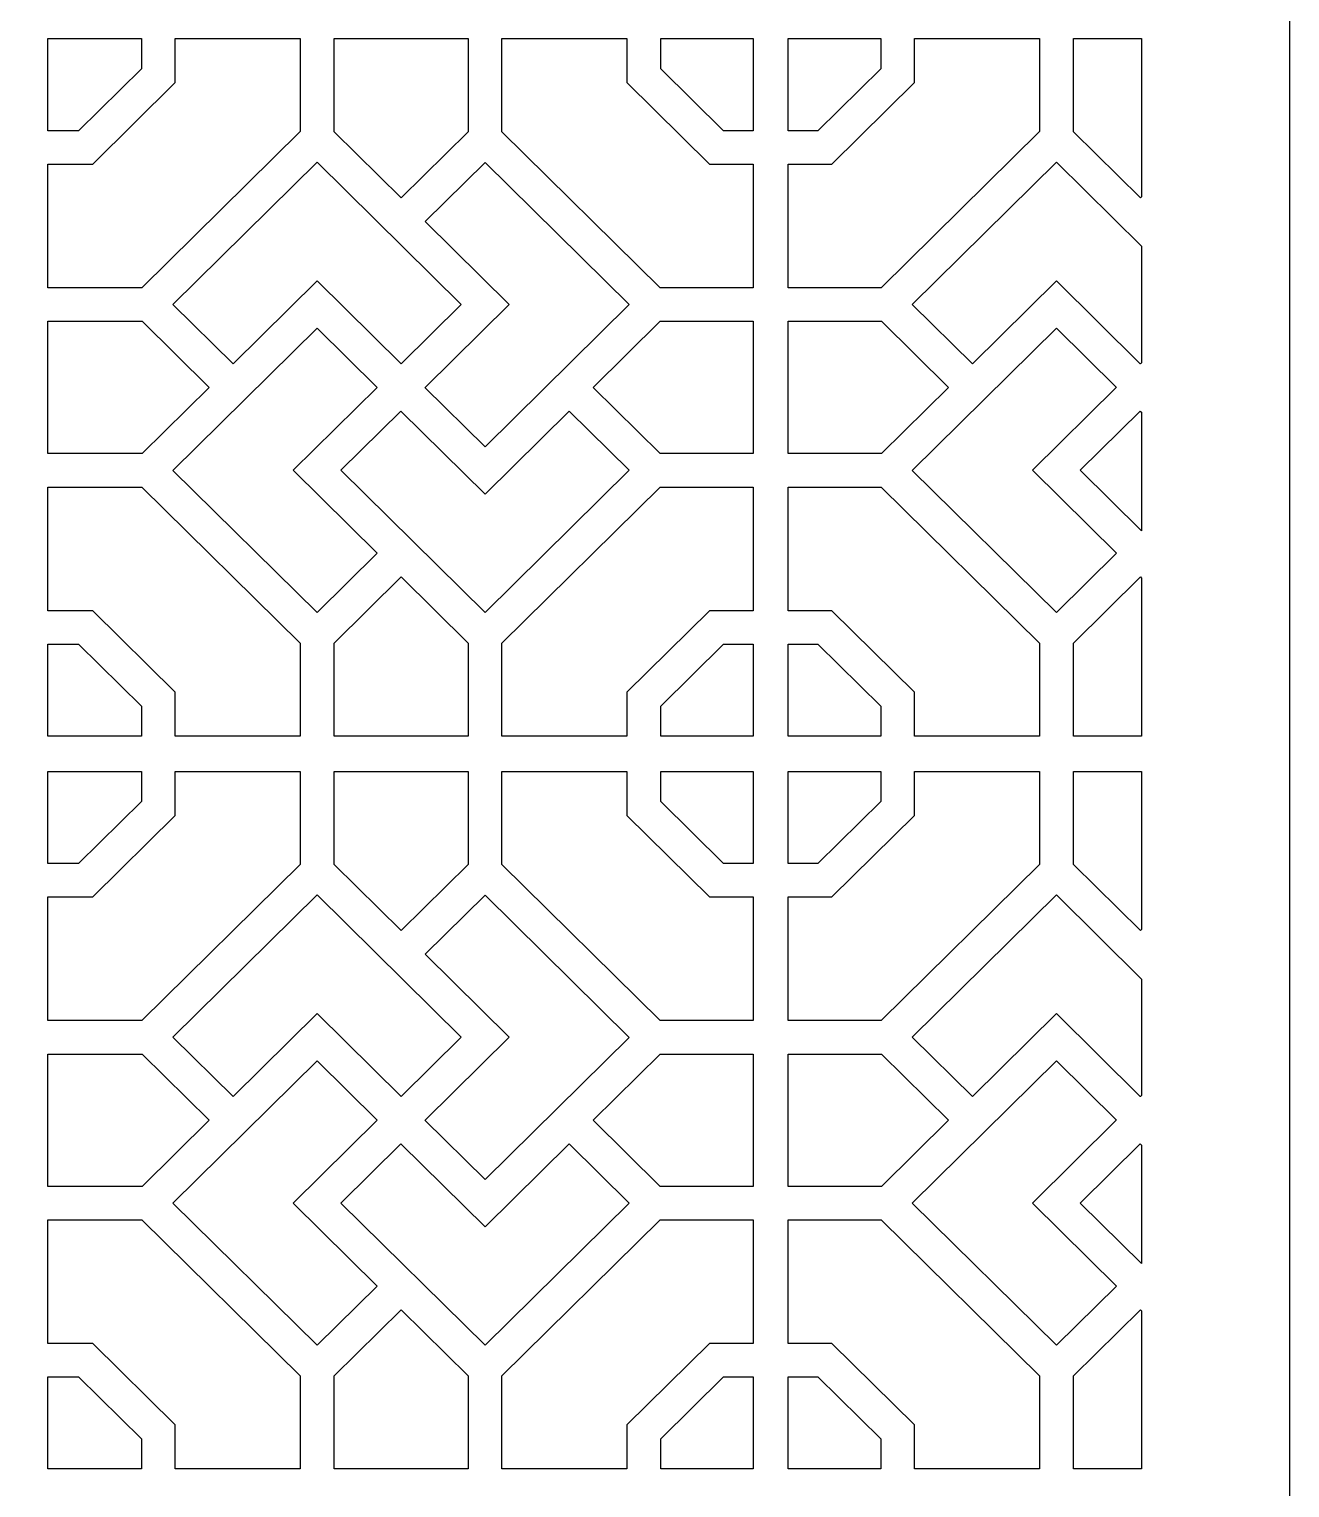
# Model space of a CAD drawing. Header units: centimetres. Extents: x 1.9 to 13.6, y -8.7 to 8.9.
# Drawn here: x 10.812 to 13.634, y 0.427 to 3.693 of the extents above; entities that cross this region are included whole.
import ezdxf

# ---------------------------------------------------------------- set-up
doc = ezdxf.new("R2010")
doc.units = ezdxf.units.CM
doc.header["$MEASUREMENT"] = 0
doc.layers.add('layer 1', color=7, linetype='Continuous')

msp = doc.modelspace()

# ---------------------------------------------------------------- linework, layer by layer
at = {"layer": 'layer 1', "color": 250}
for points, knots in [([(7.9891, 8.91238), (7.9891, 8.91238), (13.63427, 8.91238), (13.63427, 8.91238), (13.63427, 8.91238), (13.63427, 8.91238), (13.63427, -8.68727), (13.63427, -8.68727), (13.63427, -8.68727), (13.63427, -8.68727), (7.9891, -8.68727), (7.9891, -8.68727), (7.9891, -8.68727), (7.9891, -8.68727), (7.9891, 8.91238), (7.9891, 8.91238)], [0, 0, 0, 0, 0.2, 0.2, 0.2, 0.2, 0.4, 0.4, 0.4, 0.4, 0.6, 0.6, 0.6, 0.6, 1, 1, 1, 1]), ([(10.95388, 3.39041), (10.95388, 3.39041), (10.85314, 3.39041), (10.85314, 3.39041), (10.85314, 3.39041), (10.85314, 3.39041), (10.85314, 3.11346), (10.85314, 3.11346), (10.85314, 3.11346), (10.85314, 3.11346), (11.06414, 3.11346), (11.06414, 3.11346), (11.06414, 3.11346), (11.06414, 3.11346), (11.41846, 3.46312), (11.41846, 3.46312), (11.41846, 3.46312), (11.41846, 3.46312), (11.41846, 3.67142), (11.41846, 3.67142), (11.41846, 3.67142), (11.41846, 3.67142), (11.13886, 3.67142), (11.13886, 3.67142), (11.13886, 3.67142), (11.13886, 3.67142), (11.13886, 3.57295), (11.13886, 3.57295), (11.13886, 3.57295), (11.13886, 3.57295), (10.95388, 3.39041), (10.95388, 3.39041)], [0, 0, 0, 0, 0.1111111, 0.1111111, 0.1111111, 0.1111111, 0.2222222, 0.2222222, 0.2222222, 0.2222222, 0.3333333, 0.3333333, 0.3333333, 0.3333333, 0.4444444, 0.4444444, 0.4444444, 0.4444444, 0.5555556, 0.5555556, 0.5555556, 0.5555556, 0.6666667, 0.6666667, 0.6666667, 0.6666667, 0.7777778, 0.7777778, 0.7777778, 0.7777778, 1, 1, 1, 1]), ([(10.85314, 3.46524), (10.85314, 3.46524), (10.92247, 3.46524), (10.92247, 3.46524), (10.92247, 3.46524), (10.92247, 3.46524), (11.06303, 3.60395), (11.06303, 3.60395), (11.06303, 3.60395), (11.06303, 3.60395), (11.06303, 3.67142), (11.06303, 3.67142), (11.06303, 3.67142), (11.06303, 3.67142), (10.85314, 3.67142), (10.85314, 3.67142), (10.85314, 3.67142), (10.85314, 3.67142), (10.85314, 3.46524), (10.85314, 3.46524)], [0, 0, 0, 0, 0.1666667, 0.1666667, 0.1666667, 0.1666667, 0.3333333, 0.3333333, 0.3333333, 0.3333333, 0.5, 0.5, 0.5, 0.5, 0.6666667, 0.6666667, 0.6666667, 0.6666667, 1, 1, 1, 1]), ([(11.4943, 3.67142), (11.4943, 3.67142), (11.4943, 3.46303), (11.4943, 3.46303), (11.4943, 3.46303), (11.4943, 3.46303), (11.64448, 3.31482), (11.64448, 3.31482), (11.64448, 3.31482), (11.64448, 3.31482), (11.79442, 3.4628), (11.79442, 3.4628), (11.79442, 3.4628), (11.79442, 3.4628), (11.79442, 3.67142), (11.79442, 3.67142), (11.79442, 3.67142), (11.79442, 3.67142), (11.4943, 3.67142), (11.4943, 3.67142)], [0, 0, 0, 0, 0.1666667, 0.1666667, 0.1666667, 0.1666667, 0.3333333, 0.3333333, 0.3333333, 0.3333333, 0.5, 0.5, 0.5, 0.5, 0.6666667, 0.6666667, 0.6666667, 0.6666667, 1, 1, 1, 1]), ([(12.43257, 3.11346), (12.43257, 3.11346), (12.43257, 3.39041), (12.43257, 3.39041), (12.43257, 3.39041), (12.43257, 3.39041), (12.33484, 3.39041), (12.33484, 3.39041), (12.33484, 3.39041), (12.33484, 3.39041), (12.14986, 3.57295), (12.14986, 3.57295), (12.14986, 3.57295), (12.14986, 3.57295), (12.14986, 3.67142), (12.14986, 3.67142), (12.14986, 3.67142), (12.14986, 3.67142), (11.87026, 3.67142), (11.87026, 3.67142), (11.87026, 3.67142), (11.87026, 3.67142), (11.87026, 3.46288), (11.87026, 3.46288), (11.87026, 3.46288), (11.87026, 3.46288), (12.22434, 3.11346), (12.22434, 3.11346), (12.22434, 3.11346), (12.22434, 3.11346), (12.43257, 3.11346), (12.43257, 3.11346)], [0, 0, 0, 0, 0.1111111, 0.1111111, 0.1111111, 0.1111111, 0.2222222, 0.2222222, 0.2222222, 0.2222222, 0.3333333, 0.3333333, 0.3333333, 0.3333333, 0.4444444, 0.4444444, 0.4444444, 0.4444444, 0.5555556, 0.5555556, 0.5555556, 0.5555556, 0.6666667, 0.6666667, 0.6666667, 0.6666667, 0.7777778, 0.7777778, 0.7777778, 0.7777778, 1, 1, 1, 1]), ([(12.43257, 3.46524), (12.43257, 3.46524), (12.43257, 3.67142), (12.43257, 3.67142), (12.43257, 3.67142), (12.43257, 3.67142), (12.2257, 3.67142), (12.2257, 3.67142), (12.2257, 3.67142), (12.2257, 3.67142), (12.2257, 3.60395), (12.2257, 3.60395), (12.2257, 3.60395), (12.2257, 3.60395), (12.36625, 3.46524), (12.36625, 3.46524), (12.36625, 3.46524), (12.36625, 3.46524), (12.43257, 3.46524), (12.43257, 3.46524)], [0, 0, 0, 0, 0.1666667, 0.1666667, 0.1666667, 0.1666667, 0.3333333, 0.3333333, 0.3333333, 0.3333333, 0.5, 0.5, 0.5, 0.5, 0.6666667, 0.6666667, 0.6666667, 0.6666667, 1, 1, 1, 1]), ([(12.51141, 3.67142), (12.51141, 3.67142), (12.51141, 3.46524), (12.51141, 3.46524), (12.51141, 3.46524), (12.51141, 3.46524), (12.57773, 3.46524), (12.57773, 3.46524), (12.57773, 3.46524), (12.57773, 3.46524), (12.71829, 3.60395), (12.71829, 3.60395), (12.71829, 3.60395), (12.71829, 3.60395), (12.71829, 3.67142), (12.71829, 3.67142), (12.71829, 3.67142), (12.71829, 3.67142), (12.51141, 3.67142), (12.51141, 3.67142)], [0, 0, 0, 0, 0.1666667, 0.1666667, 0.1666667, 0.1666667, 0.3333333, 0.3333333, 0.3333333, 0.3333333, 0.5, 0.5, 0.5, 0.5, 0.6666667, 0.6666667, 0.6666667, 0.6666667, 1, 1, 1, 1]), ([(12.51141, 3.39041), (12.51141, 3.39041), (12.51141, 3.11346), (12.51141, 3.11346), (12.51141, 3.11346), (12.51141, 3.11346), (12.71941, 3.11346), (12.71941, 3.11346), (12.71941, 3.11346), (12.71941, 3.11346), (13.07373, 3.46312), (13.07373, 3.46312), (13.07373, 3.46312), (13.07373, 3.46312), (13.07373, 3.67142), (13.07373, 3.67142), (13.07373, 3.67142), (13.07373, 3.67142), (12.79413, 3.67142), (12.79413, 3.67142), (12.79413, 3.67142), (12.79413, 3.67142), (12.79413, 3.57295), (12.79413, 3.57295), (12.79413, 3.57295), (12.79413, 3.57295), (12.60915, 3.39041), (12.60915, 3.39041), (12.60915, 3.39041), (12.60915, 3.39041), (12.51141, 3.39041), (12.51141, 3.39041)], [0, 0, 0, 0, 0.1111111, 0.1111111, 0.1111111, 0.1111111, 0.2222222, 0.2222222, 0.2222222, 0.2222222, 0.3333333, 0.3333333, 0.3333333, 0.3333333, 0.4444444, 0.4444444, 0.4444444, 0.4444444, 0.5555556, 0.5555556, 0.5555556, 0.5555556, 0.6666667, 0.6666667, 0.6666667, 0.6666667, 0.7777778, 0.7777778, 0.7777778, 0.7777778, 1, 1, 1, 1]), ([(13.3022, 3.67142), (13.3022, 3.67142), (13.14956, 3.67142), (13.14956, 3.67142), (13.14956, 3.67142), (13.14956, 3.67142), (13.14956, 3.46303), (13.14956, 3.46303), (13.14956, 3.46303), (13.14956, 3.46303), (13.29975, 3.31482), (13.29975, 3.31482), (13.29975, 3.31482), (13.29975, 3.31482), (13.3022, 3.31724), (13.3022, 3.31724), (13.3022, 3.31724), (13.3022, 3.31724), (13.3022, 3.67142), (13.3022, 3.67142)], [0, 0, 0, 0, 0.1666667, 0.1666667, 0.1666667, 0.1666667, 0.3333333, 0.3333333, 0.3333333, 0.3333333, 0.5, 0.5, 0.5, 0.5, 0.6666667, 0.6666667, 0.6666667, 0.6666667, 1, 1, 1, 1]), ([(11.64425, 2.94373), (11.64425, 2.94373), (11.64433, 2.9438), (11.64433, 2.9438), (11.64433, 2.9438), (11.64433, 2.9438), (11.64452, 2.94361), (11.64452, 2.94361), (11.64452, 2.94361), (11.64452, 2.94361), (11.77896, 3.07628), (11.77896, 3.07628), (11.77896, 3.07628), (11.77896, 3.07628), (11.45634, 3.39466), (11.45634, 3.39466), (11.45634, 3.39466), (11.45634, 3.39466), (11.13371, 3.07628), (11.13371, 3.07628), (11.13371, 3.07628), (11.13371, 3.07628), (11.26822, 2.94354), (11.26822, 2.94354), (11.26822, 2.94354), (11.26822, 2.94354), (11.45633, 3.12917), (11.45633, 3.12917), (11.45633, 3.12917), (11.45633, 3.12917), (11.64425, 2.94373), (11.64425, 2.94373)], [0, 0, 0, 0, 0.1111111, 0.1111111, 0.1111111, 0.1111111, 0.2222222, 0.2222222, 0.2222222, 0.2222222, 0.3333333, 0.3333333, 0.3333333, 0.3333333, 0.4444444, 0.4444444, 0.4444444, 0.4444444, 0.5555556, 0.5555556, 0.5555556, 0.5555556, 0.6666667, 0.6666667, 0.6666667, 0.6666667, 0.7777778, 0.7777778, 0.7777778, 0.7777778, 1, 1, 1, 1]), ([(11.69818, 2.89072), (11.69818, 2.89072), (11.69824, 2.89066), (11.69824, 2.89066), (11.69824, 2.89066), (11.69824, 2.89066), (11.69793, 2.89035), (11.69793, 2.89035), (11.69793, 2.89035), (11.69793, 2.89035), (11.83239, 2.75766), (11.83239, 2.75766), (11.83239, 2.75766), (11.83239, 2.75766), (12.15502, 3.07604), (12.15502, 3.07604), (12.15502, 3.07604), (12.15502, 3.07604), (11.83239, 3.39442), (11.83239, 3.39442), (11.83239, 3.39442), (11.83239, 3.39442), (11.69811, 3.26191), (11.69811, 3.26191), (11.69811, 3.26191), (11.69811, 3.26191), (11.88621, 3.07628), (11.88621, 3.07628), (11.88621, 3.07628), (11.88621, 3.07628), (11.69818, 2.89072), (11.69818, 2.89072)], [0, 0, 0, 0, 0.1111111, 0.1111111, 0.1111111, 0.1111111, 0.2222222, 0.2222222, 0.2222222, 0.2222222, 0.3333333, 0.3333333, 0.3333333, 0.3333333, 0.4444444, 0.4444444, 0.4444444, 0.4444444, 0.5555556, 0.5555556, 0.5555556, 0.5555556, 0.6666667, 0.6666667, 0.6666667, 0.6666667, 0.7777778, 0.7777778, 0.7777778, 0.7777778, 1, 1, 1, 1]), ([(13.3022, 3.20657), (13.3022, 3.20657), (13.1116, 3.39466), (13.1116, 3.39466), (13.1116, 3.39466), (13.1116, 3.39466), (12.78897, 3.07628), (12.78897, 3.07628), (12.78897, 3.07628), (12.78897, 3.07628), (12.92349, 2.94354), (12.92349, 2.94354), (12.92349, 2.94354), (12.92349, 2.94354), (13.1116, 3.12917), (13.1116, 3.12917), (13.1116, 3.12917), (13.1116, 3.12917), (13.29952, 2.94373), (13.29952, 2.94373), (13.29952, 2.94373), (13.29952, 2.94373), (13.29959, 2.9438), (13.29959, 2.9438), (13.29959, 2.9438), (13.29959, 2.9438), (13.29979, 2.94361), (13.29979, 2.94361), (13.29979, 2.94361), (13.29979, 2.94361), (13.3022, 2.94599), (13.3022, 2.94599), (13.3022, 2.94599), (13.3022, 2.94599), (13.3022, 3.20657), (13.3022, 3.20657)], [0, 0, 0, 0, 0.1, 0.1, 0.1, 0.1, 0.2, 0.2, 0.2, 0.2, 0.3, 0.3, 0.3, 0.3, 0.4, 0.4, 0.4, 0.4, 0.5, 0.5, 0.5, 0.5, 0.6, 0.6, 0.6, 0.6, 0.7, 0.7, 0.7, 0.7, 0.8, 0.8, 0.8, 0.8, 1, 1, 1, 1]), ([(11.2146, 2.89062), (11.2146, 2.89062), (11.06462, 3.03863), (11.06462, 3.03863), (11.06462, 3.03863), (11.06462, 3.03863), (10.85314, 3.03863), (10.85314, 3.03863), (10.85314, 3.03863), (10.85314, 3.03863), (10.85314, 2.74245), (10.85314, 2.74245), (10.85314, 2.74245), (10.85314, 2.74245), (11.06445, 2.74245), (11.06445, 2.74245), (11.06445, 2.74245), (11.06445, 2.74245), (11.2146, 2.89062), (11.2146, 2.89062)], [0, 0, 0, 0, 0.1666667, 0.1666667, 0.1666667, 0.1666667, 0.3333333, 0.3333333, 0.3333333, 0.3333333, 0.5, 0.5, 0.5, 0.5, 0.6666667, 0.6666667, 0.6666667, 0.6666667, 1, 1, 1, 1]), ([(12.43257, 2.74245), (12.43257, 2.74245), (12.43257, 3.03863), (12.43257, 3.03863), (12.43257, 3.03863), (12.43257, 3.03863), (12.22434, 3.03863), (12.22434, 3.03863), (12.22434, 3.03863), (12.22434, 3.03863), (12.07428, 2.89053), (12.07428, 2.89053), (12.07428, 2.89053), (12.07428, 2.89053), (12.22434, 2.74245), (12.22434, 2.74245), (12.22434, 2.74245), (12.22434, 2.74245), (12.43257, 2.74245), (12.43257, 2.74245)], [0, 0, 0, 0, 0.1666667, 0.1666667, 0.1666667, 0.1666667, 0.3333333, 0.3333333, 0.3333333, 0.3333333, 0.5, 0.5, 0.5, 0.5, 0.6666667, 0.6666667, 0.6666667, 0.6666667, 1, 1, 1, 1]), ([(12.51141, 3.03863), (12.51141, 3.03863), (12.51141, 2.74245), (12.51141, 2.74245), (12.51141, 2.74245), (12.51141, 2.74245), (12.71972, 2.74245), (12.71972, 2.74245), (12.71972, 2.74245), (12.71972, 2.74245), (12.86987, 2.89062), (12.86987, 2.89062), (12.86987, 2.89062), (12.86987, 2.89062), (12.71988, 3.03863), (12.71988, 3.03863), (12.71988, 3.03863), (12.71988, 3.03863), (12.51141, 3.03863), (12.51141, 3.03863)], [0, 0, 0, 0, 0.1666667, 0.1666667, 0.1666667, 0.1666667, 0.3333333, 0.3333333, 0.3333333, 0.3333333, 0.5, 0.5, 0.5, 0.5, 0.6666667, 0.6666667, 0.6666667, 0.6666667, 1, 1, 1, 1]), ([(11.5905, 2.89062), (11.5905, 2.89062), (11.59066, 2.89078), (11.59066, 2.89078), (11.59066, 2.89078), (11.59066, 2.89078), (11.45634, 3.02333), (11.45634, 3.02333), (11.45634, 3.02333), (11.45634, 3.02333), (11.13371, 2.70496), (11.13371, 2.70496), (11.13371, 2.70496), (11.13371, 2.70496), (11.45634, 2.38658), (11.45634, 2.38658), (11.45634, 2.38658), (11.45634, 2.38658), (11.59077, 2.51925), (11.59077, 2.51925), (11.59077, 2.51925), (11.59077, 2.51925), (11.40251, 2.70503), (11.40251, 2.70503), (11.40251, 2.70503), (11.40251, 2.70503), (11.59054, 2.89058), (11.59054, 2.89058), (11.59054, 2.89058), (11.59054, 2.89058), (11.5905, 2.89062), (11.5905, 2.89062)], [0, 0, 0, 0, 0.1111111, 0.1111111, 0.1111111, 0.1111111, 0.2222222, 0.2222222, 0.2222222, 0.2222222, 0.3333333, 0.3333333, 0.3333333, 0.3333333, 0.4444444, 0.4444444, 0.4444444, 0.4444444, 0.5555556, 0.5555556, 0.5555556, 0.5555556, 0.6666667, 0.6666667, 0.6666667, 0.6666667, 0.7777778, 0.7777778, 0.7777778, 0.7777778, 1, 1, 1, 1]), ([(13.24577, 2.89062), (13.24577, 2.89062), (13.24593, 2.89078), (13.24593, 2.89078), (13.24593, 2.89078), (13.24593, 2.89078), (13.1116, 3.02333), (13.1116, 3.02333), (13.1116, 3.02333), (13.1116, 3.02333), (12.78897, 2.70496), (12.78897, 2.70496), (12.78897, 2.70496), (12.78897, 2.70496), (13.1116, 2.38658), (13.1116, 2.38658), (13.1116, 2.38658), (13.1116, 2.38658), (13.24604, 2.51925), (13.24604, 2.51925), (13.24604, 2.51925), (13.24604, 2.51925), (13.05778, 2.70503), (13.05778, 2.70503), (13.05778, 2.70503), (13.05778, 2.70503), (13.24581, 2.89058), (13.24581, 2.89058), (13.24581, 2.89058), (13.24581, 2.89058), (13.24577, 2.89062), (13.24577, 2.89062)], [0, 0, 0, 0, 0.1111111, 0.1111111, 0.1111111, 0.1111111, 0.2222222, 0.2222222, 0.2222222, 0.2222222, 0.3333333, 0.3333333, 0.3333333, 0.3333333, 0.4444444, 0.4444444, 0.4444444, 0.4444444, 0.5555556, 0.5555556, 0.5555556, 0.5555556, 0.6666667, 0.6666667, 0.6666667, 0.6666667, 0.7777778, 0.7777778, 0.7777778, 0.7777778, 1, 1, 1, 1]), ([(11.64412, 2.83762), (11.64412, 2.83762), (11.50976, 2.70503), (11.50976, 2.70503), (11.50976, 2.70503), (11.50976, 2.70503), (11.83239, 2.38665), (11.83239, 2.38665), (11.83239, 2.38665), (11.83239, 2.38665), (12.15502, 2.70503), (12.15502, 2.70503), (12.15502, 2.70503), (12.15502, 2.70503), (12.02065, 2.83762), (12.02065, 2.83762), (12.02065, 2.83762), (12.02065, 2.83762), (11.83239, 2.65183), (11.83239, 2.65183), (11.83239, 2.65183), (11.83239, 2.65183), (11.64412, 2.83762), (11.64412, 2.83762)], [0, 0, 0, 0, 0.1428571, 0.1428571, 0.1428571, 0.1428571, 0.2857143, 0.2857143, 0.2857143, 0.2857143, 0.4285714, 0.4285714, 0.4285714, 0.4285714, 0.5714286, 0.5714286, 0.5714286, 0.5714286, 0.7142857, 0.7142857, 0.7142857, 0.7142857, 1, 1, 1, 1]), ([(13.3022, 2.83484), (13.3022, 2.83484), (13.29938, 2.83762), (13.29938, 2.83762), (13.29938, 2.83762), (13.29938, 2.83762), (13.16503, 2.70503), (13.16503, 2.70503), (13.16503, 2.70503), (13.16503, 2.70503), (13.3022, 2.56966), (13.3022, 2.56966), (13.3022, 2.56966), (13.3022, 2.56966), (13.3022, 2.83484), (13.3022, 2.83484)], [0, 0, 0, 0, 0.2, 0.2, 0.2, 0.2, 0.4, 0.4, 0.4, 0.4, 0.6, 0.6, 0.6, 0.6, 1, 1, 1, 1]), ([(10.95388, 2.39084), (10.95388, 2.39084), (11.13886, 2.20829), (11.13886, 2.20829), (11.13886, 2.20829), (11.13886, 2.20829), (11.13886, 2.10982), (11.13886, 2.10982), (11.13886, 2.10982), (11.13886, 2.10982), (11.41846, 2.10982), (11.41846, 2.10982), (11.41846, 2.10982), (11.41846, 2.10982), (11.41846, 2.31813), (11.41846, 2.31813), (11.41846, 2.31813), (11.41846, 2.31813), (11.0643, 2.66761), (11.0643, 2.66761), (11.0643, 2.66761), (11.0643, 2.66761), (10.85314, 2.66761), (10.85314, 2.66761), (10.85314, 2.66761), (10.85314, 2.66761), (10.85314, 2.39084), (10.85314, 2.39084), (10.85314, 2.39084), (10.85314, 2.39084), (10.95388, 2.39084), (10.95388, 2.39084)], [0, 0, 0, 0, 0.1111111, 0.1111111, 0.1111111, 0.1111111, 0.2222222, 0.2222222, 0.2222222, 0.2222222, 0.3333333, 0.3333333, 0.3333333, 0.3333333, 0.4444444, 0.4444444, 0.4444444, 0.4444444, 0.5555556, 0.5555556, 0.5555556, 0.5555556, 0.6666667, 0.6666667, 0.6666667, 0.6666667, 0.7777778, 0.7777778, 0.7777778, 0.7777778, 1, 1, 1, 1]), ([(12.43257, 2.39084), (12.43257, 2.39084), (12.43257, 2.66761), (12.43257, 2.66761), (12.43257, 2.66761), (12.43257, 2.66761), (12.22434, 2.66761), (12.22434, 2.66761), (12.22434, 2.66761), (12.22434, 2.66761), (11.87026, 2.3182), (11.87026, 2.3182), (11.87026, 2.3182), (11.87026, 2.3182), (11.87026, 2.10982), (11.87026, 2.10982), (11.87026, 2.10982), (11.87026, 2.10982), (12.14986, 2.10982), (12.14986, 2.10982), (12.14986, 2.10982), (12.14986, 2.10982), (12.14986, 2.20829), (12.14986, 2.20829), (12.14986, 2.20829), (12.14986, 2.20829), (12.33484, 2.39084), (12.33484, 2.39084), (12.33484, 2.39084), (12.33484, 2.39084), (12.43257, 2.39084), (12.43257, 2.39084)], [0, 0, 0, 0, 0.1111111, 0.1111111, 0.1111111, 0.1111111, 0.2222222, 0.2222222, 0.2222222, 0.2222222, 0.3333333, 0.3333333, 0.3333333, 0.3333333, 0.4444444, 0.4444444, 0.4444444, 0.4444444, 0.5555556, 0.5555556, 0.5555556, 0.5555556, 0.6666667, 0.6666667, 0.6666667, 0.6666667, 0.7777778, 0.7777778, 0.7777778, 0.7777778, 1, 1, 1, 1]), ([(12.51141, 2.66761), (12.51141, 2.66761), (12.51141, 2.39084), (12.51141, 2.39084), (12.51141, 2.39084), (12.51141, 2.39084), (12.60915, 2.39084), (12.60915, 2.39084), (12.60915, 2.39084), (12.60915, 2.39084), (12.79413, 2.20829), (12.79413, 2.20829), (12.79413, 2.20829), (12.79413, 2.20829), (12.79413, 2.10982), (12.79413, 2.10982), (12.79413, 2.10982), (12.79413, 2.10982), (13.07373, 2.10982), (13.07373, 2.10982), (13.07373, 2.10982), (13.07373, 2.10982), (13.07373, 2.31813), (13.07373, 2.31813), (13.07373, 2.31813), (13.07373, 2.31813), (12.71957, 2.66761), (12.71957, 2.66761), (12.71957, 2.66761), (12.71957, 2.66761), (12.51141, 2.66761), (12.51141, 2.66761)], [0, 0, 0, 0, 0.1111111, 0.1111111, 0.1111111, 0.1111111, 0.2222222, 0.2222222, 0.2222222, 0.2222222, 0.3333333, 0.3333333, 0.3333333, 0.3333333, 0.4444444, 0.4444444, 0.4444444, 0.4444444, 0.5555556, 0.5555556, 0.5555556, 0.5555556, 0.6666667, 0.6666667, 0.6666667, 0.6666667, 0.7777778, 0.7777778, 0.7777778, 0.7777778, 1, 1, 1, 1]), ([(11.79442, 2.10982), (11.79442, 2.10982), (11.79442, 2.31828), (11.79442, 2.31828), (11.79442, 2.31828), (11.79442, 2.31828), (11.6444, 2.46633), (11.6444, 2.46633), (11.6444, 2.46633), (11.6444, 2.46633), (11.4943, 2.31821), (11.4943, 2.31821), (11.4943, 2.31821), (11.4943, 2.31821), (11.4943, 2.10982), (11.4943, 2.10982), (11.4943, 2.10982), (11.4943, 2.10982), (11.79442, 2.10982), (11.79442, 2.10982)], [0, 0, 0, 0, 0.1666667, 0.1666667, 0.1666667, 0.1666667, 0.3333333, 0.3333333, 0.3333333, 0.3333333, 0.5, 0.5, 0.5, 0.5, 0.6666667, 0.6666667, 0.6666667, 0.6666667, 1, 1, 1, 1]), ([(13.3022, 2.46383), (13.3022, 2.46383), (13.29966, 2.46633), (13.29966, 2.46633), (13.29966, 2.46633), (13.29966, 2.46633), (13.14956, 2.31821), (13.14956, 2.31821), (13.14956, 2.31821), (13.14956, 2.31821), (13.14956, 2.10982), (13.14956, 2.10982), (13.14956, 2.10982), (13.14956, 2.10982), (13.3022, 2.10982), (13.3022, 2.10982), (13.3022, 2.10982), (13.3022, 2.10982), (13.3022, 2.46383), (13.3022, 2.46383)], [0, 0, 0, 0, 0.1666667, 0.1666667, 0.1666667, 0.1666667, 0.3333333, 0.3333333, 0.3333333, 0.3333333, 0.5, 0.5, 0.5, 0.5, 0.6666667, 0.6666667, 0.6666667, 0.6666667, 1, 1, 1, 1]), ([(10.85314, 2.316), (10.85314, 2.316), (10.85314, 2.10982), (10.85314, 2.10982), (10.85314, 2.10982), (10.85314, 2.10982), (11.06303, 2.10982), (11.06303, 2.10982), (11.06303, 2.10982), (11.06303, 2.10982), (11.06303, 2.1773), (11.06303, 2.1773), (11.06303, 2.1773), (11.06303, 2.1773), (10.92247, 2.316), (10.92247, 2.316), (10.92247, 2.316), (10.92247, 2.316), (10.85314, 2.316), (10.85314, 2.316)], [0, 0, 0, 0, 0.1666667, 0.1666667, 0.1666667, 0.1666667, 0.3333333, 0.3333333, 0.3333333, 0.3333333, 0.5, 0.5, 0.5, 0.5, 0.6666667, 0.6666667, 0.6666667, 0.6666667, 1, 1, 1, 1]), ([(12.43257, 2.10982), (12.43257, 2.10982), (12.43257, 2.316), (12.43257, 2.316), (12.43257, 2.316), (12.43257, 2.316), (12.36625, 2.316), (12.36625, 2.316), (12.36625, 2.316), (12.36625, 2.316), (12.2257, 2.1773), (12.2257, 2.1773), (12.2257, 2.1773), (12.2257, 2.1773), (12.2257, 2.10982), (12.2257, 2.10982), (12.2257, 2.10982), (12.2257, 2.10982), (12.43257, 2.10982), (12.43257, 2.10982)], [0, 0, 0, 0, 0.1666667, 0.1666667, 0.1666667, 0.1666667, 0.3333333, 0.3333333, 0.3333333, 0.3333333, 0.5, 0.5, 0.5, 0.5, 0.6666667, 0.6666667, 0.6666667, 0.6666667, 1, 1, 1, 1]), ([(12.51141, 2.316), (12.51141, 2.316), (12.51141, 2.10982), (12.51141, 2.10982), (12.51141, 2.10982), (12.51141, 2.10982), (12.71829, 2.10982), (12.71829, 2.10982), (12.71829, 2.10982), (12.71829, 2.10982), (12.71829, 2.1773), (12.71829, 2.1773), (12.71829, 2.1773), (12.71829, 2.1773), (12.57773, 2.316), (12.57773, 2.316), (12.57773, 2.316), (12.57773, 2.316), (12.51141, 2.316), (12.51141, 2.316)], [0, 0, 0, 0, 0.1666667, 0.1666667, 0.1666667, 0.1666667, 0.3333333, 0.3333333, 0.3333333, 0.3333333, 0.5, 0.5, 0.5, 0.5, 0.6666667, 0.6666667, 0.6666667, 0.6666667, 1, 1, 1, 1]), ([(10.95388, 1.75011), (10.95388, 1.75011), (10.85314, 1.75011), (10.85314, 1.75011), (10.85314, 1.75011), (10.85314, 1.75011), (10.85314, 1.47316), (10.85314, 1.47316), (10.85314, 1.47316), (10.85314, 1.47316), (11.06414, 1.47316), (11.06414, 1.47316), (11.06414, 1.47316), (11.06414, 1.47316), (11.41846, 1.82282), (11.41846, 1.82282), (11.41846, 1.82282), (11.41846, 1.82282), (11.41846, 2.03112), (11.41846, 2.03112), (11.41846, 2.03112), (11.41846, 2.03112), (11.13886, 2.03112), (11.13886, 2.03112), (11.13886, 2.03112), (11.13886, 2.03112), (11.13886, 1.93265), (11.13886, 1.93265), (11.13886, 1.93265), (11.13886, 1.93265), (10.95388, 1.75011), (10.95388, 1.75011)], [0, 0, 0, 0, 0.1111111, 0.1111111, 0.1111111, 0.1111111, 0.2222222, 0.2222222, 0.2222222, 0.2222222, 0.3333333, 0.3333333, 0.3333333, 0.3333333, 0.4444444, 0.4444444, 0.4444444, 0.4444444, 0.5555556, 0.5555556, 0.5555556, 0.5555556, 0.6666667, 0.6666667, 0.6666667, 0.6666667, 0.7777778, 0.7777778, 0.7777778, 0.7777778, 1, 1, 1, 1]), ([(10.85314, 1.82494), (10.85314, 1.82494), (10.92247, 1.82494), (10.92247, 1.82494), (10.92247, 1.82494), (10.92247, 1.82494), (11.06303, 1.96365), (11.06303, 1.96365), (11.06303, 1.96365), (11.06303, 1.96365), (11.06303, 2.03112), (11.06303, 2.03112), (11.06303, 2.03112), (11.06303, 2.03112), (10.85314, 2.03112), (10.85314, 2.03112), (10.85314, 2.03112), (10.85314, 2.03112), (10.85314, 1.82494), (10.85314, 1.82494)], [0, 0, 0, 0, 0.1666667, 0.1666667, 0.1666667, 0.1666667, 0.3333333, 0.3333333, 0.3333333, 0.3333333, 0.5, 0.5, 0.5, 0.5, 0.6666667, 0.6666667, 0.6666667, 0.6666667, 1, 1, 1, 1]), ([(11.4943, 2.03112), (11.4943, 2.03112), (11.4943, 1.82273), (11.4943, 1.82273), (11.4943, 1.82273), (11.4943, 1.82273), (11.64448, 1.67452), (11.64448, 1.67452), (11.64448, 1.67452), (11.64448, 1.67452), (11.79442, 1.8225), (11.79442, 1.8225), (11.79442, 1.8225), (11.79442, 1.8225), (11.79442, 2.03112), (11.79442, 2.03112), (11.79442, 2.03112), (11.79442, 2.03112), (11.4943, 2.03112), (11.4943, 2.03112)], [0, 0, 0, 0, 0.1666667, 0.1666667, 0.1666667, 0.1666667, 0.3333333, 0.3333333, 0.3333333, 0.3333333, 0.5, 0.5, 0.5, 0.5, 0.6666667, 0.6666667, 0.6666667, 0.6666667, 1, 1, 1, 1]), ([(12.43257, 1.47316), (12.43257, 1.47316), (12.43257, 1.75011), (12.43257, 1.75011), (12.43257, 1.75011), (12.43257, 1.75011), (12.33484, 1.75011), (12.33484, 1.75011), (12.33484, 1.75011), (12.33484, 1.75011), (12.14986, 1.93265), (12.14986, 1.93265), (12.14986, 1.93265), (12.14986, 1.93265), (12.14986, 2.03112), (12.14986, 2.03112), (12.14986, 2.03112), (12.14986, 2.03112), (11.87026, 2.03112), (11.87026, 2.03112), (11.87026, 2.03112), (11.87026, 2.03112), (11.87026, 1.82258), (11.87026, 1.82258), (11.87026, 1.82258), (11.87026, 1.82258), (12.22434, 1.47316), (12.22434, 1.47316), (12.22434, 1.47316), (12.22434, 1.47316), (12.43257, 1.47316), (12.43257, 1.47316)], [0, 0, 0, 0, 0.1111111, 0.1111111, 0.1111111, 0.1111111, 0.2222222, 0.2222222, 0.2222222, 0.2222222, 0.3333333, 0.3333333, 0.3333333, 0.3333333, 0.4444444, 0.4444444, 0.4444444, 0.4444444, 0.5555556, 0.5555556, 0.5555556, 0.5555556, 0.6666667, 0.6666667, 0.6666667, 0.6666667, 0.7777778, 0.7777778, 0.7777778, 0.7777778, 1, 1, 1, 1]), ([(12.43257, 1.82494), (12.43257, 1.82494), (12.43257, 2.03112), (12.43257, 2.03112), (12.43257, 2.03112), (12.43257, 2.03112), (12.2257, 2.03112), (12.2257, 2.03112), (12.2257, 2.03112), (12.2257, 2.03112), (12.2257, 1.96365), (12.2257, 1.96365), (12.2257, 1.96365), (12.2257, 1.96365), (12.36625, 1.82494), (12.36625, 1.82494), (12.36625, 1.82494), (12.36625, 1.82494), (12.43257, 1.82494), (12.43257, 1.82494)], [0, 0, 0, 0, 0.1666667, 0.1666667, 0.1666667, 0.1666667, 0.3333333, 0.3333333, 0.3333333, 0.3333333, 0.5, 0.5, 0.5, 0.5, 0.6666667, 0.6666667, 0.6666667, 0.6666667, 1, 1, 1, 1]), ([(12.51141, 2.03112), (12.51141, 2.03112), (12.51141, 1.82494), (12.51141, 1.82494), (12.51141, 1.82494), (12.51141, 1.82494), (12.57773, 1.82494), (12.57773, 1.82494), (12.57773, 1.82494), (12.57773, 1.82494), (12.71829, 1.96365), (12.71829, 1.96365), (12.71829, 1.96365), (12.71829, 1.96365), (12.71829, 2.03112), (12.71829, 2.03112), (12.71829, 2.03112), (12.71829, 2.03112), (12.51141, 2.03112), (12.51141, 2.03112)], [0, 0, 0, 0, 0.1666667, 0.1666667, 0.1666667, 0.1666667, 0.3333333, 0.3333333, 0.3333333, 0.3333333, 0.5, 0.5, 0.5, 0.5, 0.6666667, 0.6666667, 0.6666667, 0.6666667, 1, 1, 1, 1]), ([(12.51141, 1.75011), (12.51141, 1.75011), (12.51141, 1.47316), (12.51141, 1.47316), (12.51141, 1.47316), (12.51141, 1.47316), (12.71941, 1.47316), (12.71941, 1.47316), (12.71941, 1.47316), (12.71941, 1.47316), (13.07373, 1.82282), (13.07373, 1.82282), (13.07373, 1.82282), (13.07373, 1.82282), (13.07373, 2.03112), (13.07373, 2.03112), (13.07373, 2.03112), (13.07373, 2.03112), (12.79413, 2.03112), (12.79413, 2.03112), (12.79413, 2.03112), (12.79413, 2.03112), (12.79413, 1.93265), (12.79413, 1.93265), (12.79413, 1.93265), (12.79413, 1.93265), (12.60915, 1.75011), (12.60915, 1.75011), (12.60915, 1.75011), (12.60915, 1.75011), (12.51141, 1.75011), (12.51141, 1.75011)], [0, 0, 0, 0, 0.1111111, 0.1111111, 0.1111111, 0.1111111, 0.2222222, 0.2222222, 0.2222222, 0.2222222, 0.3333333, 0.3333333, 0.3333333, 0.3333333, 0.4444444, 0.4444444, 0.4444444, 0.4444444, 0.5555556, 0.5555556, 0.5555556, 0.5555556, 0.6666667, 0.6666667, 0.6666667, 0.6666667, 0.7777778, 0.7777778, 0.7777778, 0.7777778, 1, 1, 1, 1]), ([(13.3022, 2.03112), (13.3022, 2.03112), (13.14956, 2.03112), (13.14956, 2.03112), (13.14956, 2.03112), (13.14956, 2.03112), (13.14956, 1.82273), (13.14956, 1.82273), (13.14956, 1.82273), (13.14956, 1.82273), (13.29975, 1.67452), (13.29975, 1.67452), (13.29975, 1.67452), (13.29975, 1.67452), (13.3022, 1.67694), (13.3022, 1.67694), (13.3022, 1.67694), (13.3022, 1.67694), (13.3022, 2.03112), (13.3022, 2.03112)], [0, 0, 0, 0, 0.1666667, 0.1666667, 0.1666667, 0.1666667, 0.3333333, 0.3333333, 0.3333333, 0.3333333, 0.5, 0.5, 0.5, 0.5, 0.6666667, 0.6666667, 0.6666667, 0.6666667, 1, 1, 1, 1]), ([(11.64425, 1.30343), (11.64425, 1.30343), (11.64433, 1.3035), (11.64433, 1.3035), (11.64433, 1.3035), (11.64433, 1.3035), (11.64452, 1.30331), (11.64452, 1.30331), (11.64452, 1.30331), (11.64452, 1.30331), (11.77896, 1.43598), (11.77896, 1.43598), (11.77896, 1.43598), (11.77896, 1.43598), (11.45634, 1.75436), (11.45634, 1.75436), (11.45634, 1.75436), (11.45634, 1.75436), (11.13371, 1.43598), (11.13371, 1.43598), (11.13371, 1.43598), (11.13371, 1.43598), (11.26822, 1.30324), (11.26822, 1.30324), (11.26822, 1.30324), (11.26822, 1.30324), (11.45633, 1.48887), (11.45633, 1.48887), (11.45633, 1.48887), (11.45633, 1.48887), (11.64425, 1.30343), (11.64425, 1.30343)], [0, 0, 0, 0, 0.1111111, 0.1111111, 0.1111111, 0.1111111, 0.2222222, 0.2222222, 0.2222222, 0.2222222, 0.3333333, 0.3333333, 0.3333333, 0.3333333, 0.4444444, 0.4444444, 0.4444444, 0.4444444, 0.5555556, 0.5555556, 0.5555556, 0.5555556, 0.6666667, 0.6666667, 0.6666667, 0.6666667, 0.7777778, 0.7777778, 0.7777778, 0.7777778, 1, 1, 1, 1]), ([(11.69818, 1.25042), (11.69818, 1.25042), (11.69824, 1.25036), (11.69824, 1.25036), (11.69824, 1.25036), (11.69824, 1.25036), (11.69793, 1.25005), (11.69793, 1.25005), (11.69793, 1.25005), (11.69793, 1.25005), (11.83239, 1.11737), (11.83239, 1.11737), (11.83239, 1.11737), (11.83239, 1.11737), (12.15502, 1.43574), (12.15502, 1.43574), (12.15502, 1.43574), (12.15502, 1.43574), (11.83239, 1.75412), (11.83239, 1.75412), (11.83239, 1.75412), (11.83239, 1.75412), (11.69811, 1.6216), (11.69811, 1.6216), (11.69811, 1.6216), (11.69811, 1.6216), (11.88621, 1.43598), (11.88621, 1.43598), (11.88621, 1.43598), (11.88621, 1.43598), (11.69818, 1.25042), (11.69818, 1.25042)], [0, 0, 0, 0, 0.1111111, 0.1111111, 0.1111111, 0.1111111, 0.2222222, 0.2222222, 0.2222222, 0.2222222, 0.3333333, 0.3333333, 0.3333333, 0.3333333, 0.4444444, 0.4444444, 0.4444444, 0.4444444, 0.5555556, 0.5555556, 0.5555556, 0.5555556, 0.6666667, 0.6666667, 0.6666667, 0.6666667, 0.7777778, 0.7777778, 0.7777778, 0.7777778, 1, 1, 1, 1]), ([(13.3022, 1.56627), (13.3022, 1.56627), (13.1116, 1.75436), (13.1116, 1.75436), (13.1116, 1.75436), (13.1116, 1.75436), (12.78897, 1.43598), (12.78897, 1.43598), (12.78897, 1.43598), (12.78897, 1.43598), (12.92349, 1.30324), (12.92349, 1.30324), (12.92349, 1.30324), (12.92349, 1.30324), (13.1116, 1.48887), (13.1116, 1.48887), (13.1116, 1.48887), (13.1116, 1.48887), (13.29952, 1.30343), (13.29952, 1.30343), (13.29952, 1.30343), (13.29952, 1.30343), (13.29959, 1.3035), (13.29959, 1.3035), (13.29959, 1.3035), (13.29959, 1.3035), (13.29979, 1.30331), (13.29979, 1.30331), (13.29979, 1.30331), (13.29979, 1.30331), (13.3022, 1.30569), (13.3022, 1.30569), (13.3022, 1.30569), (13.3022, 1.30569), (13.3022, 1.56627), (13.3022, 1.56627)], [0, 0, 0, 0, 0.1, 0.1, 0.1, 0.1, 0.2, 0.2, 0.2, 0.2, 0.3, 0.3, 0.3, 0.3, 0.4, 0.4, 0.4, 0.4, 0.5, 0.5, 0.5, 0.5, 0.6, 0.6, 0.6, 0.6, 0.7, 0.7, 0.7, 0.7, 0.8, 0.8, 0.8, 0.8, 1, 1, 1, 1]), ([(11.2146, 1.25032), (11.2146, 1.25032), (11.06462, 1.39833), (11.06462, 1.39833), (11.06462, 1.39833), (11.06462, 1.39833), (10.85314, 1.39833), (10.85314, 1.39833), (10.85314, 1.39833), (10.85314, 1.39833), (10.85314, 1.10215), (10.85314, 1.10215), (10.85314, 1.10215), (10.85314, 1.10215), (11.06445, 1.10215), (11.06445, 1.10215), (11.06445, 1.10215), (11.06445, 1.10215), (11.2146, 1.25032), (11.2146, 1.25032)], [0, 0, 0, 0, 0.1666667, 0.1666667, 0.1666667, 0.1666667, 0.3333333, 0.3333333, 0.3333333, 0.3333333, 0.5, 0.5, 0.5, 0.5, 0.6666667, 0.6666667, 0.6666667, 0.6666667, 1, 1, 1, 1]), ([(11.5905, 1.25032), (11.5905, 1.25032), (11.59066, 1.25048), (11.59066, 1.25048), (11.59066, 1.25048), (11.59066, 1.25048), (11.45634, 1.38303), (11.45634, 1.38303), (11.45634, 1.38303), (11.45634, 1.38303), (11.13371, 1.06466), (11.13371, 1.06466), (11.13371, 1.06466), (11.13371, 1.06466), (11.45634, 0.74628), (11.45634, 0.74628), (11.45634, 0.74628), (11.45634, 0.74628), (11.59077, 0.87895), (11.59077, 0.87895), (11.59077, 0.87895), (11.59077, 0.87895), (11.40251, 1.06473), (11.40251, 1.06473), (11.40251, 1.06473), (11.40251, 1.06473), (11.59054, 1.25029), (11.59054, 1.25029), (11.59054, 1.25029), (11.59054, 1.25029), (11.5905, 1.25032), (11.5905, 1.25032)], [0, 0, 0, 0, 0.1111111, 0.1111111, 0.1111111, 0.1111111, 0.2222222, 0.2222222, 0.2222222, 0.2222222, 0.3333333, 0.3333333, 0.3333333, 0.3333333, 0.4444444, 0.4444444, 0.4444444, 0.4444444, 0.5555556, 0.5555556, 0.5555556, 0.5555556, 0.6666667, 0.6666667, 0.6666667, 0.6666667, 0.7777778, 0.7777778, 0.7777778, 0.7777778, 1, 1, 1, 1]), ([(12.43257, 1.10215), (12.43257, 1.10215), (12.43257, 1.39833), (12.43257, 1.39833), (12.43257, 1.39833), (12.43257, 1.39833), (12.22434, 1.39833), (12.22434, 1.39833), (12.22434, 1.39833), (12.22434, 1.39833), (12.07428, 1.25024), (12.07428, 1.25024), (12.07428, 1.25024), (12.07428, 1.25024), (12.22434, 1.10215), (12.22434, 1.10215), (12.22434, 1.10215), (12.22434, 1.10215), (12.43257, 1.10215), (12.43257, 1.10215)], [0, 0, 0, 0, 0.1666667, 0.1666667, 0.1666667, 0.1666667, 0.3333333, 0.3333333, 0.3333333, 0.3333333, 0.5, 0.5, 0.5, 0.5, 0.6666667, 0.6666667, 0.6666667, 0.6666667, 1, 1, 1, 1]), ([(12.51141, 1.39833), (12.51141, 1.39833), (12.51141, 1.10215), (12.51141, 1.10215), (12.51141, 1.10215), (12.51141, 1.10215), (12.71972, 1.10215), (12.71972, 1.10215), (12.71972, 1.10215), (12.71972, 1.10215), (12.86987, 1.25032), (12.86987, 1.25032), (12.86987, 1.25032), (12.86987, 1.25032), (12.71988, 1.39833), (12.71988, 1.39833), (12.71988, 1.39833), (12.71988, 1.39833), (12.51141, 1.39833), (12.51141, 1.39833)], [0, 0, 0, 0, 0.1666667, 0.1666667, 0.1666667, 0.1666667, 0.3333333, 0.3333333, 0.3333333, 0.3333333, 0.5, 0.5, 0.5, 0.5, 0.6666667, 0.6666667, 0.6666667, 0.6666667, 1, 1, 1, 1]), ([(13.24577, 1.25032), (13.24577, 1.25032), (13.24593, 1.25048), (13.24593, 1.25048), (13.24593, 1.25048), (13.24593, 1.25048), (13.1116, 1.38303), (13.1116, 1.38303), (13.1116, 1.38303), (13.1116, 1.38303), (12.78897, 1.06466), (12.78897, 1.06466), (12.78897, 1.06466), (12.78897, 1.06466), (13.1116, 0.74628), (13.1116, 0.74628), (13.1116, 0.74628), (13.1116, 0.74628), (13.24604, 0.87895), (13.24604, 0.87895), (13.24604, 0.87895), (13.24604, 0.87895), (13.05778, 1.06473), (13.05778, 1.06473), (13.05778, 1.06473), (13.05778, 1.06473), (13.24581, 1.25029), (13.24581, 1.25029), (13.24581, 1.25029), (13.24581, 1.25029), (13.24577, 1.25032), (13.24577, 1.25032)], [0, 0, 0, 0, 0.1111111, 0.1111111, 0.1111111, 0.1111111, 0.2222222, 0.2222222, 0.2222222, 0.2222222, 0.3333333, 0.3333333, 0.3333333, 0.3333333, 0.4444444, 0.4444444, 0.4444444, 0.4444444, 0.5555556, 0.5555556, 0.5555556, 0.5555556, 0.6666667, 0.6666667, 0.6666667, 0.6666667, 0.7777778, 0.7777778, 0.7777778, 0.7777778, 1, 1, 1, 1]), ([(11.64412, 1.19732), (11.64412, 1.19732), (11.50976, 1.06473), (11.50976, 1.06473), (11.50976, 1.06473), (11.50976, 1.06473), (11.83239, 0.74635), (11.83239, 0.74635), (11.83239, 0.74635), (11.83239, 0.74635), (12.15502, 1.06473), (12.15502, 1.06473), (12.15502, 1.06473), (12.15502, 1.06473), (12.02065, 1.19732), (12.02065, 1.19732), (12.02065, 1.19732), (12.02065, 1.19732), (11.83239, 1.01153), (11.83239, 1.01153), (11.83239, 1.01153), (11.83239, 1.01153), (11.64412, 1.19732), (11.64412, 1.19732)], [0, 0, 0, 0, 0.1428571, 0.1428571, 0.1428571, 0.1428571, 0.2857143, 0.2857143, 0.2857143, 0.2857143, 0.4285714, 0.4285714, 0.4285714, 0.4285714, 0.5714286, 0.5714286, 0.5714286, 0.5714286, 0.7142857, 0.7142857, 0.7142857, 0.7142857, 1, 1, 1, 1]), ([(13.3022, 1.19454), (13.3022, 1.19454), (13.29938, 1.19732), (13.29938, 1.19732), (13.29938, 1.19732), (13.29938, 1.19732), (13.16503, 1.06473), (13.16503, 1.06473), (13.16503, 1.06473), (13.16503, 1.06473), (13.3022, 0.92936), (13.3022, 0.92936), (13.3022, 0.92936), (13.3022, 0.92936), (13.3022, 1.19454), (13.3022, 1.19454)], [0, 0, 0, 0, 0.2, 0.2, 0.2, 0.2, 0.4, 0.4, 0.4, 0.4, 0.6, 0.6, 0.6, 0.6, 1, 1, 1, 1]), ([(10.95388, 0.75054), (10.95388, 0.75054), (11.13886, 0.568), (11.13886, 0.568), (11.13886, 0.568), (11.13886, 0.568), (11.13886, 0.46953), (11.13886, 0.46953), (11.13886, 0.46953), (11.13886, 0.46953), (11.41846, 0.46953), (11.41846, 0.46953), (11.41846, 0.46953), (11.41846, 0.46953), (11.41846, 0.67783), (11.41846, 0.67783), (11.41846, 0.67783), (11.41846, 0.67783), (11.0643, 1.02731), (11.0643, 1.02731), (11.0643, 1.02731), (11.0643, 1.02731), (10.85314, 1.02731), (10.85314, 1.02731), (10.85314, 1.02731), (10.85314, 1.02731), (10.85314, 0.75054), (10.85314, 0.75054), (10.85314, 0.75054), (10.85314, 0.75054), (10.95388, 0.75054), (10.95388, 0.75054)], [0, 0, 0, 0, 0.1111111, 0.1111111, 0.1111111, 0.1111111, 0.2222222, 0.2222222, 0.2222222, 0.2222222, 0.3333333, 0.3333333, 0.3333333, 0.3333333, 0.4444444, 0.4444444, 0.4444444, 0.4444444, 0.5555556, 0.5555556, 0.5555556, 0.5555556, 0.6666667, 0.6666667, 0.6666667, 0.6666667, 0.7777778, 0.7777778, 0.7777778, 0.7777778, 1, 1, 1, 1]), ([(12.43257, 0.75054), (12.43257, 0.75054), (12.43257, 1.02731), (12.43257, 1.02731), (12.43257, 1.02731), (12.43257, 1.02731), (12.22434, 1.02731), (12.22434, 1.02731), (12.22434, 1.02731), (12.22434, 1.02731), (11.87026, 0.6779), (11.87026, 0.6779), (11.87026, 0.6779), (11.87026, 0.6779), (11.87026, 0.46953), (11.87026, 0.46953), (11.87026, 0.46953), (11.87026, 0.46953), (12.14986, 0.46953), (12.14986, 0.46953), (12.14986, 0.46953), (12.14986, 0.46953), (12.14986, 0.568), (12.14986, 0.568), (12.14986, 0.568), (12.14986, 0.568), (12.33484, 0.75054), (12.33484, 0.75054), (12.33484, 0.75054), (12.33484, 0.75054), (12.43257, 0.75054), (12.43257, 0.75054)], [0, 0, 0, 0, 0.1111111, 0.1111111, 0.1111111, 0.1111111, 0.2222222, 0.2222222, 0.2222222, 0.2222222, 0.3333333, 0.3333333, 0.3333333, 0.3333333, 0.4444444, 0.4444444, 0.4444444, 0.4444444, 0.5555556, 0.5555556, 0.5555556, 0.5555556, 0.6666667, 0.6666667, 0.6666667, 0.6666667, 0.7777778, 0.7777778, 0.7777778, 0.7777778, 1, 1, 1, 1]), ([(12.51141, 1.02731), (12.51141, 1.02731), (12.51141, 0.75054), (12.51141, 0.75054), (12.51141, 0.75054), (12.51141, 0.75054), (12.60915, 0.75054), (12.60915, 0.75054), (12.60915, 0.75054), (12.60915, 0.75054), (12.79413, 0.568), (12.79413, 0.568), (12.79413, 0.568), (12.79413, 0.568), (12.79413, 0.46953), (12.79413, 0.46953), (12.79413, 0.46953), (12.79413, 0.46953), (13.07373, 0.46953), (13.07373, 0.46953), (13.07373, 0.46953), (13.07373, 0.46953), (13.07373, 0.67783), (13.07373, 0.67783), (13.07373, 0.67783), (13.07373, 0.67783), (12.71957, 1.02731), (12.71957, 1.02731), (12.71957, 1.02731), (12.71957, 1.02731), (12.51141, 1.02731), (12.51141, 1.02731)], [0, 0, 0, 0, 0.1111111, 0.1111111, 0.1111111, 0.1111111, 0.2222222, 0.2222222, 0.2222222, 0.2222222, 0.3333333, 0.3333333, 0.3333333, 0.3333333, 0.4444444, 0.4444444, 0.4444444, 0.4444444, 0.5555556, 0.5555556, 0.5555556, 0.5555556, 0.6666667, 0.6666667, 0.6666667, 0.6666667, 0.7777778, 0.7777778, 0.7777778, 0.7777778, 1, 1, 1, 1]), ([(11.79442, 0.46953), (11.79442, 0.46953), (11.79442, 0.67799), (11.79442, 0.67799), (11.79442, 0.67799), (11.79442, 0.67799), (11.6444, 0.82603), (11.6444, 0.82603), (11.6444, 0.82603), (11.6444, 0.82603), (11.4943, 0.67791), (11.4943, 0.67791), (11.4943, 0.67791), (11.4943, 0.67791), (11.4943, 0.46953), (11.4943, 0.46953), (11.4943, 0.46953), (11.4943, 0.46953), (11.79442, 0.46953), (11.79442, 0.46953)], [0, 0, 0, 0, 0.1666667, 0.1666667, 0.1666667, 0.1666667, 0.3333333, 0.3333333, 0.3333333, 0.3333333, 0.5, 0.5, 0.5, 0.5, 0.6666667, 0.6666667, 0.6666667, 0.6666667, 1, 1, 1, 1]), ([(13.3022, 0.82353), (13.3022, 0.82353), (13.29966, 0.82603), (13.29966, 0.82603), (13.29966, 0.82603), (13.29966, 0.82603), (13.14956, 0.67791), (13.14956, 0.67791), (13.14956, 0.67791), (13.14956, 0.67791), (13.14956, 0.46953), (13.14956, 0.46953), (13.14956, 0.46953), (13.14956, 0.46953), (13.3022, 0.46953), (13.3022, 0.46953), (13.3022, 0.46953), (13.3022, 0.46953), (13.3022, 0.82353), (13.3022, 0.82353)], [0, 0, 0, 0, 0.1666667, 0.1666667, 0.1666667, 0.1666667, 0.3333333, 0.3333333, 0.3333333, 0.3333333, 0.5, 0.5, 0.5, 0.5, 0.6666667, 0.6666667, 0.6666667, 0.6666667, 1, 1, 1, 1]), ([(10.85314, 0.6757), (10.85314, 0.6757), (10.85314, 0.46953), (10.85314, 0.46953), (10.85314, 0.46953), (10.85314, 0.46953), (11.06303, 0.46953), (11.06303, 0.46953), (11.06303, 0.46953), (11.06303, 0.46953), (11.06303, 0.537), (11.06303, 0.537), (11.06303, 0.537), (11.06303, 0.537), (10.92247, 0.6757), (10.92247, 0.6757), (10.92247, 0.6757), (10.92247, 0.6757), (10.85314, 0.6757), (10.85314, 0.6757)], [0, 0, 0, 0, 0.1666667, 0.1666667, 0.1666667, 0.1666667, 0.3333333, 0.3333333, 0.3333333, 0.3333333, 0.5, 0.5, 0.5, 0.5, 0.6666667, 0.6666667, 0.6666667, 0.6666667, 1, 1, 1, 1]), ([(12.43257, 0.46953), (12.43257, 0.46953), (12.43257, 0.6757), (12.43257, 0.6757), (12.43257, 0.6757), (12.43257, 0.6757), (12.36625, 0.6757), (12.36625, 0.6757), (12.36625, 0.6757), (12.36625, 0.6757), (12.2257, 0.537), (12.2257, 0.537), (12.2257, 0.537), (12.2257, 0.537), (12.2257, 0.46953), (12.2257, 0.46953), (12.2257, 0.46953), (12.2257, 0.46953), (12.43257, 0.46953), (12.43257, 0.46953)], [0, 0, 0, 0, 0.1666667, 0.1666667, 0.1666667, 0.1666667, 0.3333333, 0.3333333, 0.3333333, 0.3333333, 0.5, 0.5, 0.5, 0.5, 0.6666667, 0.6666667, 0.6666667, 0.6666667, 1, 1, 1, 1]), ([(12.51141, 0.6757), (12.51141, 0.6757), (12.51141, 0.46953), (12.51141, 0.46953), (12.51141, 0.46953), (12.51141, 0.46953), (12.71829, 0.46953), (12.71829, 0.46953), (12.71829, 0.46953), (12.71829, 0.46953), (12.71829, 0.537), (12.71829, 0.537), (12.71829, 0.537), (12.71829, 0.537), (12.57773, 0.6757), (12.57773, 0.6757), (12.57773, 0.6757), (12.57773, 0.6757), (12.51141, 0.6757), (12.51141, 0.6757)], [0, 0, 0, 0, 0.1666667, 0.1666667, 0.1666667, 0.1666667, 0.3333333, 0.3333333, 0.3333333, 0.3333333, 0.5, 0.5, 0.5, 0.5, 0.6666667, 0.6666667, 0.6666667, 0.6666667, 1, 1, 1, 1])]:
    msp.add_open_spline(points, degree=3, knots=knots, dxfattribs=at)

doc.saveas('drawing.dxf')
